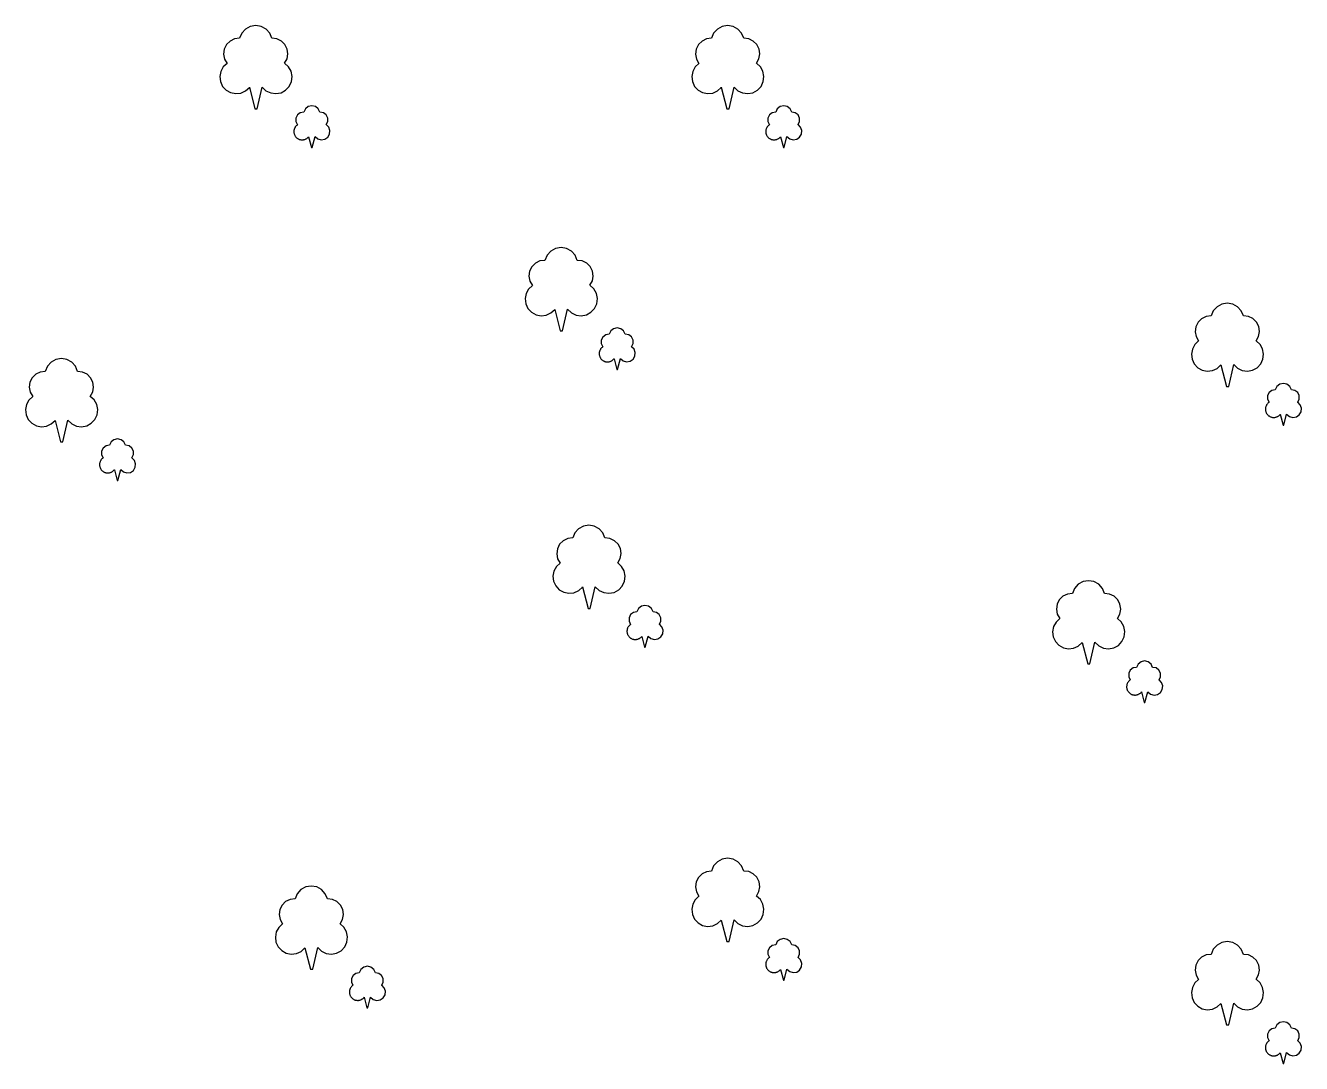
# Model space of a CAD drawing. Extents: x 427500 to 429848, y 434500 to 436505.
# Drawn here: x 429365.87 to 429411.83, y 434810.07 to 434847.46 of the extents above; entities that cross this region are included whole.
import ezdxf

# ---------------------------------------------------------------- set-up
doc = ezdxf.new("R2010")
doc.units = 0
doc.layers.add('LPTIP_Ex_Base', color=8, linetype='Continuous')

msp = doc.modelspace()

# ---------------------------------------------------------------- linework, layer by layer
at = {"layer": 'LPTIP_Ex_Base', "color": 251, "true_color": 0x636466}
for points in [[(429373.126, 434846.097), (429372.99, 434845.969), (429372.901, 434845.806), (429372.866, 434845.623), (429372.888, 434845.439), (429372.967, 434845.27), (429373.094, 434845.134), (429373.256, 434845.043), (429373.439, 434845.007), (429373.624, 434845.028), (429373.793, 434845.106), (429373.93, 434845.232), (429373.931, 434845.235), (429374.132, 434844.461), (429374.212, 434844.461), (429374.393, 434845.244), (429374.393, 434845.244), (429374.529, 434845.113), (429374.699, 434845.031), (429374.885, 434845.007), (429375.07, 434845.041), (429375.236, 434845.131), (429375.364, 434845.269), (429375.444, 434845.439), (429375.467, 434845.626), (429375.43, 434845.811), (429375.338, 434845.975), (429375.199, 434846.102), (429375.287, 434846.259), (429375.319, 434846.436), (429375.294, 434846.615), (429375.212, 434846.775), (429375.083, 434846.901), (429374.92, 434846.979), (429374.741, 434847), (429374.741, 434847), (429374.664, 434847.184), (429374.531, 434847.331), (429374.356, 434847.427), (429374.16, 434847.461), (429373.964, 434847.427), (429373.789, 434847.331), (429373.656, 434847.184), (429373.579, 434847), (429373.399, 434846.978), (429373.236, 434846.9), (429373.107, 434846.773), (429373.025, 434846.611), (429373.001, 434846.431), (429373.036, 434846.254), (429373.126, 434846.097)], [(429390.126, 434846.097), (429389.99, 434845.969), (429389.901, 434845.806), (429389.866, 434845.623), (429389.888, 434845.439), (429389.967, 434845.27), (429390.094, 434845.134), (429390.256, 434845.043), (429390.439, 434845.007), (429390.624, 434845.028), (429390.793, 434845.106), (429390.93, 434845.232), (429390.931, 434845.235), (429391.132, 434844.461), (429391.212, 434844.461), (429391.393, 434845.244), (429391.393, 434845.244), (429391.529, 434845.113), (429391.699, 434845.031), (429391.885, 434845.007), (429392.07, 434845.041), (429392.236, 434845.131), (429392.364, 434845.269), (429392.444, 434845.439), (429392.467, 434845.626), (429392.43, 434845.811), (429392.338, 434845.975), (429392.199, 434846.102), (429392.287, 434846.259), (429392.319, 434846.436), (429392.294, 434846.615), (429392.212, 434846.775), (429392.083, 434846.901), (429391.92, 434846.979), (429391.741, 434847), (429391.741, 434847), (429391.664, 434847.184), (429391.531, 434847.331), (429391.356, 434847.427), (429391.16, 434847.461), (429390.964, 434847.427), (429390.789, 434847.331), (429390.656, 434847.184), (429390.579, 434847), (429390.399, 434846.978), (429390.236, 434846.9), (429390.107, 434846.773), (429390.025, 434846.611), (429390.001, 434846.431), (429390.036, 434846.254), (429390.126, 434846.097)], [(429375.663, 434843.887), (429375.648, 434843.876), (429375.634, 434843.864), (429375.62, 434843.852), (429375.608, 434843.838), (429375.596, 434843.824), (429375.585, 434843.808), (429375.575, 434843.793), (429375.566, 434843.776), (429375.558, 434843.759), (429375.551, 434843.742), (429375.545, 434843.724), (429375.54, 434843.706), (429375.537, 434843.688), (429375.535, 434843.669), (429375.533, 434843.651), (429375.533, 434843.632), (429375.534, 434843.613), (429375.537, 434843.595), (429375.54, 434843.576), (429375.545, 434843.558), (429375.55, 434843.541), (429375.557, 434843.523), (429375.565, 434843.506), (429375.574, 434843.49), (429375.584, 434843.474), (429375.595, 434843.459), (429375.607, 434843.444), (429375.619, 434843.431), (429375.633, 434843.418), (429375.647, 434843.406), (429375.662, 434843.395), (429375.678, 434843.385), (429375.694, 434843.376), (429375.711, 434843.367), (429375.729, 434843.36), (429375.746, 434843.355), (429375.764, 434843.35), (429375.783, 434843.346), (429375.801, 434843.344), (429375.82, 434843.342), (429375.838, 434843.342), (429375.857, 434843.343), (429375.876, 434843.345), (429375.894, 434843.349), (429375.912, 434843.353), (429375.93, 434843.359), (429375.947, 434843.365), (429375.964, 434843.373), (429375.981, 434843.382), (429375.997, 434843.392), (429376.012, 434843.403), (429376.027, 434843.414), (429376.04, 434843.427), (429376.053, 434843.441), (429376.065, 434843.455), (429376.066, 434843.456), (429376.167, 434843.069), (429376.194, 434843.069), (429376.297, 434843.461), (429376.297, 434843.461), (429376.395, 434843.377), (429376.52, 434843.343), (429376.647, 434843.364), (429376.753, 434843.436), (429376.819, 434843.547), (429376.832, 434843.676), (429376.79, 434843.797), (429376.7, 434843.89), (429376.754, 434844.003), (429376.752, 434844.129), (429376.695, 434844.241), (429376.595, 434844.316), (429376.471, 434844.339), (429376.413, 434844.458), (429376.309, 434844.54), (429376.181, 434844.569), (429376.052, 434844.54), (429375.948, 434844.458), (429375.89, 434844.339), (429375.766, 434844.316), (429375.665, 434844.24), (429375.608, 434844.127), (429375.608, 434844.001), (429375.663, 434843.887)], [(429392.663, 434843.887), (429392.648, 434843.876), (429392.634, 434843.864), (429392.62, 434843.852), (429392.608, 434843.838), (429392.596, 434843.824), (429392.585, 434843.808), (429392.575, 434843.793), (429392.566, 434843.776), (429392.558, 434843.759), (429392.551, 434843.742), (429392.545, 434843.724), (429392.54, 434843.706), (429392.537, 434843.688), (429392.535, 434843.669), (429392.533, 434843.651), (429392.533, 434843.632), (429392.534, 434843.613), (429392.537, 434843.595), (429392.54, 434843.576), (429392.545, 434843.558), (429392.55, 434843.541), (429392.557, 434843.523), (429392.565, 434843.506), (429392.574, 434843.49), (429392.584, 434843.474), (429392.595, 434843.459), (429392.607, 434843.444), (429392.619, 434843.431), (429392.633, 434843.418), (429392.647, 434843.406), (429392.662, 434843.395), (429392.678, 434843.385), (429392.694, 434843.376), (429392.711, 434843.367), (429392.729, 434843.36), (429392.746, 434843.355), (429392.764, 434843.35), (429392.783, 434843.346), (429392.801, 434843.344), (429392.82, 434843.342), (429392.838, 434843.342), (429392.857, 434843.343), (429392.876, 434843.345), (429392.894, 434843.349), (429392.912, 434843.353), (429392.93, 434843.359), (429392.947, 434843.365), (429392.964, 434843.373), (429392.981, 434843.382), (429392.997, 434843.392), (429393.012, 434843.403), (429393.027, 434843.414), (429393.04, 434843.427), (429393.053, 434843.441), (429393.065, 434843.455), (429393.066, 434843.456), (429393.167, 434843.069), (429393.194, 434843.069), (429393.297, 434843.461), (429393.297, 434843.461), (429393.395, 434843.377), (429393.52, 434843.343), (429393.647, 434843.364), (429393.753, 434843.436), (429393.819, 434843.547), (429393.832, 434843.676), (429393.79, 434843.797), (429393.7, 434843.89), (429393.754, 434844.003), (429393.752, 434844.129), (429393.695, 434844.241), (429393.595, 434844.316), (429393.471, 434844.339), (429393.413, 434844.458), (429393.309, 434844.54), (429393.181, 434844.569), (429393.052, 434844.54), (429392.948, 434844.458), (429392.89, 434844.339), (429392.766, 434844.316), (429392.665, 434844.24), (429392.608, 434844.127), (429392.608, 434844.001), (429392.663, 434843.887)], [(429384.126, 434838.097), (429383.99, 434837.969), (429383.901, 434837.806), (429383.866, 434837.623), (429383.888, 434837.439), (429383.967, 434837.27), (429384.094, 434837.134), (429384.256, 434837.043), (429384.439, 434837.007), (429384.624, 434837.028), (429384.793, 434837.106), (429384.93, 434837.232), (429384.931, 434837.235), (429385.132, 434836.461), (429385.212, 434836.461), (429385.393, 434837.244), (429385.393, 434837.244), (429385.529, 434837.113), (429385.699, 434837.031), (429385.885, 434837.007), (429386.07, 434837.041), (429386.236, 434837.131), (429386.364, 434837.269), (429386.444, 434837.439), (429386.467, 434837.626), (429386.43, 434837.811), (429386.338, 434837.975), (429386.199, 434838.102), (429386.287, 434838.259), (429386.319, 434838.436), (429386.294, 434838.615), (429386.212, 434838.775), (429386.083, 434838.901), (429385.92, 434838.979), (429385.741, 434839), (429385.741, 434839), (429385.664, 434839.184), (429385.531, 434839.331), (429385.356, 434839.427), (429385.16, 434839.461), (429384.964, 434839.427), (429384.789, 434839.331), (429384.656, 434839.184), (429384.579, 434839), (429384.399, 434838.978), (429384.236, 434838.9), (429384.107, 434838.773), (429384.025, 434838.611), (429384.001, 434838.431), (429384.036, 434838.254), (429384.126, 434838.097)], [(429408.126, 434836.097), (429407.99, 434835.969), (429407.901, 434835.806), (429407.866, 434835.623), (429407.888, 434835.439), (429407.967, 434835.27), (429408.094, 434835.134), (429408.256, 434835.043), (429408.439, 434835.007), (429408.624, 434835.028), (429408.793, 434835.106), (429408.93, 434835.232), (429408.931, 434835.235), (429409.132, 434834.461), (429409.212, 434834.461), (429409.393, 434835.244), (429409.393, 434835.244), (429409.529, 434835.113), (429409.699, 434835.031), (429409.885, 434835.007), (429410.07, 434835.041), (429410.236, 434835.131), (429410.364, 434835.269), (429410.444, 434835.439), (429410.467, 434835.626), (429410.43, 434835.811), (429410.338, 434835.975), (429410.199, 434836.102), (429410.287, 434836.259), (429410.319, 434836.436), (429410.294, 434836.615), (429410.212, 434836.775), (429410.083, 434836.901), (429409.92, 434836.979), (429409.741, 434837), (429409.741, 434837), (429409.664, 434837.184), (429409.531, 434837.331), (429409.356, 434837.427), (429409.16, 434837.461), (429408.964, 434837.427), (429408.789, 434837.331), (429408.656, 434837.184), (429408.579, 434837), (429408.399, 434836.978), (429408.236, 434836.9), (429408.107, 434836.773), (429408.025, 434836.611), (429408.001, 434836.431), (429408.036, 434836.254), (429408.126, 434836.097)], [(429386.663, 434835.887), (429386.648, 434835.876), (429386.634, 434835.864), (429386.62, 434835.852), (429386.608, 434835.838), (429386.596, 434835.824), (429386.585, 434835.808), (429386.575, 434835.793), (429386.566, 434835.776), (429386.558, 434835.759), (429386.551, 434835.742), (429386.545, 434835.724), (429386.54, 434835.706), (429386.537, 434835.688), (429386.535, 434835.669), (429386.533, 434835.651), (429386.533, 434835.632), (429386.534, 434835.613), (429386.537, 434835.595), (429386.54, 434835.576), (429386.545, 434835.558), (429386.55, 434835.541), (429386.557, 434835.523), (429386.565, 434835.506), (429386.574, 434835.49), (429386.584, 434835.474), (429386.595, 434835.459), (429386.607, 434835.444), (429386.619, 434835.431), (429386.633, 434835.418), (429386.647, 434835.406), (429386.662, 434835.395), (429386.678, 434835.385), (429386.694, 434835.376), (429386.711, 434835.367), (429386.729, 434835.36), (429386.746, 434835.355), (429386.764, 434835.35), (429386.783, 434835.346), (429386.801, 434835.344), (429386.82, 434835.342), (429386.838, 434835.342), (429386.857, 434835.343), (429386.876, 434835.345), (429386.894, 434835.349), (429386.912, 434835.353), (429386.93, 434835.359), (429386.947, 434835.365), (429386.964, 434835.373), (429386.981, 434835.382), (429386.997, 434835.392), (429387.012, 434835.403), (429387.027, 434835.414), (429387.04, 434835.427), (429387.053, 434835.441), (429387.065, 434835.455), (429387.066, 434835.456), (429387.167, 434835.069), (429387.194, 434835.069), (429387.297, 434835.461), (429387.297, 434835.461), (429387.395, 434835.377), (429387.52, 434835.343), (429387.647, 434835.364), (429387.753, 434835.436), (429387.819, 434835.547), (429387.832, 434835.676), (429387.79, 434835.797), (429387.7, 434835.89), (429387.754, 434836.003), (429387.752, 434836.129), (429387.695, 434836.241), (429387.595, 434836.316), (429387.471, 434836.339), (429387.413, 434836.458), (429387.309, 434836.54), (429387.181, 434836.569), (429387.052, 434836.54), (429386.948, 434836.458), (429386.89, 434836.339), (429386.766, 434836.316), (429386.665, 434836.24), (429386.608, 434836.127), (429386.608, 434836.001), (429386.663, 434835.887)], [(429366.126, 434834.097), (429365.99, 434833.969), (429365.901, 434833.806), (429365.866, 434833.623), (429365.888, 434833.439), (429365.967, 434833.27), (429366.094, 434833.134), (429366.256, 434833.043), (429366.439, 434833.007), (429366.624, 434833.028), (429366.793, 434833.106), (429366.93, 434833.232), (429366.931, 434833.235), (429367.132, 434832.461), (429367.212, 434832.461), (429367.393, 434833.244), (429367.393, 434833.244), (429367.529, 434833.113), (429367.699, 434833.031), (429367.885, 434833.007), (429368.07, 434833.041), (429368.236, 434833.131), (429368.364, 434833.269), (429368.444, 434833.439), (429368.467, 434833.626), (429368.43, 434833.811), (429368.338, 434833.975), (429368.199, 434834.102), (429368.287, 434834.259), (429368.319, 434834.436), (429368.294, 434834.615), (429368.212, 434834.775), (429368.083, 434834.901), (429367.92, 434834.979), (429367.741, 434835), (429367.741, 434835), (429367.664, 434835.184), (429367.531, 434835.331), (429367.356, 434835.427), (429367.16, 434835.461), (429366.964, 434835.427), (429366.789, 434835.331), (429366.656, 434835.184), (429366.579, 434835), (429366.399, 434834.978), (429366.236, 434834.9), (429366.107, 434834.773), (429366.025, 434834.611), (429366.001, 434834.431), (429366.036, 434834.254), (429366.126, 434834.097)], [(429410.663, 434833.887), (429410.648, 434833.876), (429410.634, 434833.864), (429410.62, 434833.852), (429410.608, 434833.838), (429410.596, 434833.824), (429410.585, 434833.808), (429410.575, 434833.793), (429410.566, 434833.776), (429410.558, 434833.759), (429410.551, 434833.742), (429410.545, 434833.724), (429410.54, 434833.706), (429410.537, 434833.688), (429410.535, 434833.669), (429410.533, 434833.651), (429410.533, 434833.632), (429410.534, 434833.613), (429410.537, 434833.595), (429410.54, 434833.576), (429410.545, 434833.558), (429410.55, 434833.541), (429410.557, 434833.523), (429410.565, 434833.506), (429410.574, 434833.49), (429410.584, 434833.474), (429410.595, 434833.459), (429410.607, 434833.444), (429410.619, 434833.431), (429410.633, 434833.418), (429410.647, 434833.406), (429410.662, 434833.395), (429410.678, 434833.385), (429410.694, 434833.376), (429410.711, 434833.367), (429410.729, 434833.36), (429410.746, 434833.355), (429410.764, 434833.35), (429410.783, 434833.346), (429410.801, 434833.344), (429410.82, 434833.342), (429410.838, 434833.342), (429410.857, 434833.343), (429410.876, 434833.345), (429410.894, 434833.349), (429410.912, 434833.353), (429410.93, 434833.359), (429410.947, 434833.365), (429410.964, 434833.373), (429410.981, 434833.382), (429410.997, 434833.392), (429411.012, 434833.403), (429411.027, 434833.414), (429411.04, 434833.427), (429411.053, 434833.441), (429411.065, 434833.455), (429411.066, 434833.456), (429411.167, 434833.069), (429411.194, 434833.069), (429411.297, 434833.461), (429411.297, 434833.461), (429411.395, 434833.377), (429411.52, 434833.343), (429411.647, 434833.364), (429411.753, 434833.436), (429411.819, 434833.547), (429411.832, 434833.676), (429411.79, 434833.797), (429411.7, 434833.89), (429411.754, 434834.003), (429411.752, 434834.129), (429411.695, 434834.241), (429411.595, 434834.316), (429411.471, 434834.339), (429411.413, 434834.458), (429411.309, 434834.54), (429411.181, 434834.569), (429411.052, 434834.54), (429410.948, 434834.458), (429410.89, 434834.339), (429410.766, 434834.316), (429410.665, 434834.24), (429410.608, 434834.127), (429410.608, 434834.001), (429410.663, 434833.887)], [(429368.663, 434831.887), (429368.648, 434831.876), (429368.634, 434831.864), (429368.62, 434831.852), (429368.608, 434831.838), (429368.596, 434831.824), (429368.585, 434831.808), (429368.575, 434831.793), (429368.566, 434831.776), (429368.558, 434831.759), (429368.551, 434831.742), (429368.545, 434831.724), (429368.54, 434831.706), (429368.537, 434831.688), (429368.535, 434831.669), (429368.533, 434831.651), (429368.533, 434831.632), (429368.534, 434831.613), (429368.537, 434831.595), (429368.54, 434831.576), (429368.545, 434831.558), (429368.55, 434831.541), (429368.557, 434831.523), (429368.565, 434831.506), (429368.574, 434831.49), (429368.584, 434831.474), (429368.595, 434831.459), (429368.607, 434831.444), (429368.619, 434831.431), (429368.633, 434831.418), (429368.647, 434831.406), (429368.662, 434831.395), (429368.678, 434831.385), (429368.694, 434831.376), (429368.711, 434831.367), (429368.729, 434831.36), (429368.746, 434831.355), (429368.764, 434831.35), (429368.783, 434831.346), (429368.801, 434831.344), (429368.82, 434831.342), (429368.838, 434831.342), (429368.857, 434831.343), (429368.876, 434831.345), (429368.894, 434831.349), (429368.912, 434831.353), (429368.93, 434831.359), (429368.947, 434831.365), (429368.964, 434831.373), (429368.981, 434831.382), (429368.997, 434831.392), (429369.012, 434831.403), (429369.027, 434831.414), (429369.04, 434831.427), (429369.053, 434831.441), (429369.065, 434831.455), (429369.066, 434831.456), (429369.167, 434831.069), (429369.194, 434831.069), (429369.297, 434831.461), (429369.297, 434831.461), (429369.395, 434831.377), (429369.52, 434831.343), (429369.647, 434831.364), (429369.753, 434831.436), (429369.819, 434831.547), (429369.832, 434831.676), (429369.79, 434831.797), (429369.7, 434831.89), (429369.754, 434832.003), (429369.752, 434832.129), (429369.695, 434832.241), (429369.595, 434832.316), (429369.471, 434832.339), (429369.413, 434832.458), (429369.309, 434832.54), (429369.181, 434832.569), (429369.052, 434832.54), (429368.948, 434832.458), (429368.89, 434832.339), (429368.766, 434832.316), (429368.665, 434832.24), (429368.608, 434832.127), (429368.608, 434832.001), (429368.663, 434831.887)], [(429385.126, 434828.097), (429384.99, 434827.969), (429384.901, 434827.806), (429384.866, 434827.623), (429384.888, 434827.439), (429384.967, 434827.27), (429385.094, 434827.134), (429385.256, 434827.043), (429385.439, 434827.007), (429385.624, 434827.028), (429385.793, 434827.106), (429385.93, 434827.232), (429385.931, 434827.235), (429386.132, 434826.461), (429386.212, 434826.461), (429386.393, 434827.244), (429386.393, 434827.244), (429386.529, 434827.113), (429386.699, 434827.031), (429386.885, 434827.007), (429387.07, 434827.041), (429387.236, 434827.131), (429387.364, 434827.269), (429387.444, 434827.439), (429387.467, 434827.626), (429387.43, 434827.811), (429387.338, 434827.975), (429387.199, 434828.102), (429387.287, 434828.259), (429387.319, 434828.436), (429387.294, 434828.615), (429387.212, 434828.775), (429387.083, 434828.901), (429386.92, 434828.979), (429386.741, 434829), (429386.741, 434829), (429386.664, 434829.184), (429386.531, 434829.331), (429386.356, 434829.427), (429386.16, 434829.461), (429385.964, 434829.427), (429385.789, 434829.331), (429385.656, 434829.184), (429385.579, 434829), (429385.399, 434828.978), (429385.236, 434828.9), (429385.107, 434828.773), (429385.025, 434828.611), (429385.001, 434828.431), (429385.036, 434828.254), (429385.126, 434828.097)], [(429403.126, 434826.097), (429402.99, 434825.969), (429402.901, 434825.806), (429402.866, 434825.623), (429402.888, 434825.439), (429402.967, 434825.27), (429403.094, 434825.134), (429403.256, 434825.043), (429403.439, 434825.007), (429403.624, 434825.028), (429403.793, 434825.106), (429403.93, 434825.232), (429403.931, 434825.235), (429404.132, 434824.461), (429404.212, 434824.461), (429404.393, 434825.244), (429404.393, 434825.244), (429404.529, 434825.113), (429404.699, 434825.031), (429404.885, 434825.007), (429405.07, 434825.041), (429405.236, 434825.131), (429405.364, 434825.269), (429405.444, 434825.439), (429405.467, 434825.626), (429405.43, 434825.811), (429405.338, 434825.975), (429405.199, 434826.102), (429405.287, 434826.259), (429405.319, 434826.436), (429405.294, 434826.615), (429405.212, 434826.775), (429405.083, 434826.901), (429404.92, 434826.979), (429404.741, 434827), (429404.741, 434827), (429404.664, 434827.184), (429404.531, 434827.331), (429404.356, 434827.427), (429404.16, 434827.461), (429403.964, 434827.427), (429403.789, 434827.331), (429403.656, 434827.184), (429403.579, 434827), (429403.399, 434826.978), (429403.236, 434826.9), (429403.107, 434826.773), (429403.025, 434826.611), (429403.001, 434826.431), (429403.036, 434826.254), (429403.126, 434826.097)], [(429387.663, 434825.887), (429387.648, 434825.876), (429387.634, 434825.864), (429387.62, 434825.852), (429387.608, 434825.838), (429387.596, 434825.824), (429387.585, 434825.808), (429387.575, 434825.793), (429387.566, 434825.776), (429387.558, 434825.759), (429387.551, 434825.742), (429387.545, 434825.724), (429387.54, 434825.706), (429387.537, 434825.688), (429387.535, 434825.669), (429387.533, 434825.651), (429387.533, 434825.632), (429387.534, 434825.613), (429387.537, 434825.595), (429387.54, 434825.576), (429387.545, 434825.558), (429387.55, 434825.541), (429387.557, 434825.523), (429387.565, 434825.506), (429387.574, 434825.49), (429387.584, 434825.474), (429387.595, 434825.459), (429387.607, 434825.444), (429387.619, 434825.431), (429387.633, 434825.418), (429387.647, 434825.406), (429387.662, 434825.395), (429387.678, 434825.385), (429387.694, 434825.376), (429387.711, 434825.367), (429387.729, 434825.36), (429387.746, 434825.355), (429387.764, 434825.35), (429387.783, 434825.346), (429387.801, 434825.344), (429387.82, 434825.342), (429387.838, 434825.342), (429387.857, 434825.343), (429387.876, 434825.345), (429387.894, 434825.349), (429387.912, 434825.353), (429387.93, 434825.359), (429387.947, 434825.365), (429387.964, 434825.373), (429387.981, 434825.382), (429387.997, 434825.392), (429388.012, 434825.403), (429388.027, 434825.414), (429388.04, 434825.427), (429388.053, 434825.441), (429388.065, 434825.455), (429388.066, 434825.456), (429388.167, 434825.069), (429388.194, 434825.069), (429388.297, 434825.461), (429388.297, 434825.461), (429388.395, 434825.377), (429388.52, 434825.343), (429388.647, 434825.364), (429388.753, 434825.436), (429388.819, 434825.547), (429388.832, 434825.676), (429388.79, 434825.797), (429388.7, 434825.89), (429388.754, 434826.003), (429388.752, 434826.129), (429388.695, 434826.241), (429388.595, 434826.316), (429388.471, 434826.339), (429388.413, 434826.458), (429388.309, 434826.54), (429388.181, 434826.569), (429388.052, 434826.54), (429387.948, 434826.458), (429387.89, 434826.339), (429387.766, 434826.316), (429387.665, 434826.24), (429387.608, 434826.127), (429387.608, 434826.001), (429387.663, 434825.887)], [(429405.663, 434823.887), (429405.648, 434823.876), (429405.634, 434823.864), (429405.62, 434823.852), (429405.608, 434823.838), (429405.596, 434823.824), (429405.585, 434823.808), (429405.575, 434823.793), (429405.566, 434823.776), (429405.558, 434823.759), (429405.551, 434823.742), (429405.545, 434823.724), (429405.54, 434823.706), (429405.537, 434823.688), (429405.535, 434823.669), (429405.533, 434823.651), (429405.533, 434823.632), (429405.534, 434823.613), (429405.537, 434823.595), (429405.54, 434823.576), (429405.545, 434823.558), (429405.55, 434823.541), (429405.557, 434823.523), (429405.565, 434823.506), (429405.574, 434823.49), (429405.584, 434823.474), (429405.595, 434823.459), (429405.607, 434823.444), (429405.619, 434823.431), (429405.633, 434823.418), (429405.647, 434823.406), (429405.662, 434823.395), (429405.678, 434823.385), (429405.694, 434823.376), (429405.711, 434823.367), (429405.729, 434823.36), (429405.746, 434823.355), (429405.764, 434823.35), (429405.783, 434823.346), (429405.801, 434823.344), (429405.82, 434823.342), (429405.838, 434823.342), (429405.857, 434823.343), (429405.876, 434823.345), (429405.894, 434823.349), (429405.912, 434823.353), (429405.93, 434823.359), (429405.947, 434823.365), (429405.964, 434823.373), (429405.981, 434823.382), (429405.997, 434823.392), (429406.012, 434823.403), (429406.027, 434823.414), (429406.04, 434823.427), (429406.053, 434823.441), (429406.065, 434823.455), (429406.066, 434823.456), (429406.167, 434823.069), (429406.194, 434823.069), (429406.297, 434823.461), (429406.297, 434823.461), (429406.395, 434823.377), (429406.52, 434823.343), (429406.647, 434823.364), (429406.753, 434823.436), (429406.819, 434823.547), (429406.832, 434823.676), (429406.79, 434823.797), (429406.7, 434823.89), (429406.754, 434824.003), (429406.752, 434824.129), (429406.695, 434824.241), (429406.595, 434824.316), (429406.471, 434824.339), (429406.413, 434824.458), (429406.309, 434824.54), (429406.181, 434824.569), (429406.052, 434824.54), (429405.948, 434824.458), (429405.89, 434824.339), (429405.766, 434824.316), (429405.665, 434824.24), (429405.608, 434824.127), (429405.608, 434824.001), (429405.663, 434823.887)], [(429390.126, 434816.097), (429389.99, 434815.969), (429389.901, 434815.806), (429389.866, 434815.623), (429389.888, 434815.439), (429389.967, 434815.27), (429390.094, 434815.134), (429390.256, 434815.043), (429390.439, 434815.007), (429390.624, 434815.028), (429390.793, 434815.106), (429390.93, 434815.232), (429390.931, 434815.235), (429391.132, 434814.461), (429391.212, 434814.461), (429391.393, 434815.244), (429391.393, 434815.244), (429391.529, 434815.113), (429391.699, 434815.031), (429391.885, 434815.007), (429392.07, 434815.041), (429392.236, 434815.131), (429392.364, 434815.269), (429392.444, 434815.439), (429392.467, 434815.626), (429392.43, 434815.811), (429392.338, 434815.975), (429392.199, 434816.102), (429392.287, 434816.259), (429392.319, 434816.436), (429392.294, 434816.615), (429392.212, 434816.775), (429392.083, 434816.901), (429391.92, 434816.979), (429391.741, 434817), (429391.741, 434817), (429391.664, 434817.184), (429391.531, 434817.331), (429391.356, 434817.427), (429391.16, 434817.461), (429390.964, 434817.427), (429390.789, 434817.331), (429390.656, 434817.184), (429390.579, 434817), (429390.399, 434816.978), (429390.236, 434816.9), (429390.107, 434816.773), (429390.025, 434816.611), (429390.001, 434816.431), (429390.036, 434816.254), (429390.126, 434816.097)], [(429375.126, 434815.097), (429374.99, 434814.969), (429374.901, 434814.806), (429374.866, 434814.623), (429374.888, 434814.439), (429374.967, 434814.27), (429375.094, 434814.134), (429375.256, 434814.043), (429375.439, 434814.007), (429375.624, 434814.028), (429375.793, 434814.106), (429375.93, 434814.232), (429375.931, 434814.235), (429376.132, 434813.461), (429376.212, 434813.461), (429376.393, 434814.244), (429376.393, 434814.244), (429376.529, 434814.113), (429376.699, 434814.031), (429376.885, 434814.007), (429377.07, 434814.041), (429377.236, 434814.131), (429377.364, 434814.269), (429377.444, 434814.439), (429377.467, 434814.626), (429377.43, 434814.811), (429377.338, 434814.975), (429377.199, 434815.102), (429377.287, 434815.259), (429377.319, 434815.436), (429377.294, 434815.615), (429377.212, 434815.775), (429377.083, 434815.901), (429376.92, 434815.979), (429376.741, 434816), (429376.741, 434816), (429376.664, 434816.184), (429376.531, 434816.331), (429376.356, 434816.427), (429376.16, 434816.461), (429375.964, 434816.427), (429375.789, 434816.331), (429375.656, 434816.184), (429375.579, 434816), (429375.399, 434815.978), (429375.236, 434815.9), (429375.107, 434815.773), (429375.025, 434815.611), (429375.001, 434815.431), (429375.036, 434815.254), (429375.126, 434815.097)], [(429392.663, 434813.887), (429392.648, 434813.876), (429392.634, 434813.864), (429392.62, 434813.852), (429392.608, 434813.838), (429392.596, 434813.824), (429392.585, 434813.808), (429392.575, 434813.793), (429392.566, 434813.776), (429392.558, 434813.759), (429392.551, 434813.742), (429392.545, 434813.724), (429392.54, 434813.706), (429392.537, 434813.688), (429392.535, 434813.669), (429392.533, 434813.651), (429392.533, 434813.632), (429392.534, 434813.613), (429392.537, 434813.595), (429392.54, 434813.576), (429392.545, 434813.558), (429392.55, 434813.541), (429392.557, 434813.523), (429392.565, 434813.506), (429392.574, 434813.49), (429392.584, 434813.474), (429392.595, 434813.459), (429392.607, 434813.444), (429392.619, 434813.431), (429392.633, 434813.418), (429392.647, 434813.406), (429392.662, 434813.395), (429392.678, 434813.385), (429392.694, 434813.376), (429392.711, 434813.367), (429392.729, 434813.36), (429392.746, 434813.355), (429392.764, 434813.35), (429392.783, 434813.346), (429392.801, 434813.344), (429392.82, 434813.342), (429392.838, 434813.342), (429392.857, 434813.343), (429392.876, 434813.345), (429392.894, 434813.349), (429392.912, 434813.353), (429392.93, 434813.359), (429392.947, 434813.365), (429392.964, 434813.373), (429392.981, 434813.382), (429392.997, 434813.392), (429393.012, 434813.403), (429393.027, 434813.414), (429393.04, 434813.427), (429393.053, 434813.441), (429393.065, 434813.455), (429393.066, 434813.456), (429393.167, 434813.069), (429393.194, 434813.069), (429393.297, 434813.461), (429393.297, 434813.461), (429393.395, 434813.377), (429393.52, 434813.343), (429393.647, 434813.364), (429393.753, 434813.436), (429393.819, 434813.547), (429393.832, 434813.676), (429393.79, 434813.797), (429393.7, 434813.89), (429393.754, 434814.003), (429393.752, 434814.129), (429393.695, 434814.241), (429393.595, 434814.316), (429393.471, 434814.339), (429393.413, 434814.458), (429393.309, 434814.54), (429393.181, 434814.569), (429393.052, 434814.54), (429392.948, 434814.458), (429392.89, 434814.339), (429392.766, 434814.316), (429392.665, 434814.24), (429392.608, 434814.127), (429392.608, 434814.001), (429392.663, 434813.887)], [(429408.126, 434813.097), (429407.99, 434812.969), (429407.901, 434812.806), (429407.866, 434812.623), (429407.888, 434812.439), (429407.967, 434812.27), (429408.094, 434812.134), (429408.256, 434812.043), (429408.439, 434812.007), (429408.624, 434812.028), (429408.793, 434812.106), (429408.93, 434812.232), (429408.931, 434812.235), (429409.132, 434811.461), (429409.212, 434811.461), (429409.393, 434812.244), (429409.393, 434812.244), (429409.529, 434812.113), (429409.699, 434812.031), (429409.885, 434812.007), (429410.07, 434812.041), (429410.236, 434812.131), (429410.364, 434812.269), (429410.444, 434812.439), (429410.467, 434812.626), (429410.43, 434812.811), (429410.338, 434812.975), (429410.199, 434813.102), (429410.287, 434813.259), (429410.319, 434813.436), (429410.294, 434813.615), (429410.212, 434813.775), (429410.083, 434813.901), (429409.92, 434813.979), (429409.741, 434814), (429409.741, 434814), (429409.664, 434814.184), (429409.531, 434814.331), (429409.356, 434814.427), (429409.16, 434814.461), (429408.964, 434814.427), (429408.789, 434814.331), (429408.656, 434814.184), (429408.579, 434814), (429408.399, 434813.978), (429408.236, 434813.9), (429408.107, 434813.773), (429408.025, 434813.611), (429408.001, 434813.431), (429408.036, 434813.254), (429408.126, 434813.097)], [(429377.663, 434812.887), (429377.648, 434812.876), (429377.634, 434812.864), (429377.62, 434812.852), (429377.608, 434812.838), (429377.596, 434812.824), (429377.585, 434812.808), (429377.575, 434812.793), (429377.566, 434812.776), (429377.558, 434812.759), (429377.551, 434812.742), (429377.545, 434812.724), (429377.54, 434812.706), (429377.537, 434812.688), (429377.535, 434812.669), (429377.533, 434812.651), (429377.533, 434812.632), (429377.534, 434812.613), (429377.537, 434812.595), (429377.54, 434812.576), (429377.545, 434812.558), (429377.55, 434812.541), (429377.557, 434812.523), (429377.565, 434812.506), (429377.574, 434812.49), (429377.584, 434812.474), (429377.595, 434812.459), (429377.607, 434812.444), (429377.619, 434812.431), (429377.633, 434812.418), (429377.647, 434812.406), (429377.662, 434812.395), (429377.678, 434812.385), (429377.694, 434812.376), (429377.711, 434812.367), (429377.729, 434812.36), (429377.746, 434812.355), (429377.764, 434812.35), (429377.783, 434812.346), (429377.801, 434812.344), (429377.82, 434812.342), (429377.838, 434812.342), (429377.857, 434812.343), (429377.876, 434812.345), (429377.894, 434812.349), (429377.912, 434812.353), (429377.93, 434812.359), (429377.947, 434812.365), (429377.964, 434812.373), (429377.981, 434812.382), (429377.997, 434812.392), (429378.012, 434812.403), (429378.027, 434812.414), (429378.04, 434812.427), (429378.053, 434812.441), (429378.065, 434812.455), (429378.066, 434812.456), (429378.167, 434812.069), (429378.194, 434812.069), (429378.297, 434812.461), (429378.297, 434812.461), (429378.395, 434812.377), (429378.52, 434812.343), (429378.647, 434812.364), (429378.753, 434812.436), (429378.819, 434812.547), (429378.832, 434812.676), (429378.79, 434812.797), (429378.7, 434812.89), (429378.754, 434813.003), (429378.752, 434813.129), (429378.695, 434813.241), (429378.595, 434813.316), (429378.471, 434813.339), (429378.413, 434813.458), (429378.309, 434813.54), (429378.181, 434813.569), (429378.052, 434813.54), (429377.948, 434813.458), (429377.89, 434813.339), (429377.766, 434813.316), (429377.665, 434813.24), (429377.608, 434813.127), (429377.608, 434813.001), (429377.663, 434812.887)], [(429410.663, 434810.887), (429410.648, 434810.876), (429410.634, 434810.864), (429410.62, 434810.852), (429410.608, 434810.838), (429410.596, 434810.824), (429410.585, 434810.808), (429410.575, 434810.793), (429410.566, 434810.776), (429410.558, 434810.759), (429410.551, 434810.742), (429410.545, 434810.724), (429410.54, 434810.706), (429410.537, 434810.688), (429410.535, 434810.669), (429410.533, 434810.651), (429410.533, 434810.632), (429410.534, 434810.613), (429410.537, 434810.595), (429410.54, 434810.576), (429410.545, 434810.558), (429410.55, 434810.541), (429410.557, 434810.523), (429410.565, 434810.506), (429410.574, 434810.49), (429410.584, 434810.474), (429410.595, 434810.459), (429410.607, 434810.444), (429410.619, 434810.431), (429410.633, 434810.418), (429410.647, 434810.406), (429410.662, 434810.395), (429410.678, 434810.385), (429410.694, 434810.376), (429410.711, 434810.367), (429410.729, 434810.36), (429410.746, 434810.355), (429410.764, 434810.35), (429410.783, 434810.346), (429410.801, 434810.344), (429410.82, 434810.342), (429410.838, 434810.342), (429410.857, 434810.343), (429410.876, 434810.345), (429410.894, 434810.349), (429410.912, 434810.353), (429410.93, 434810.359), (429410.947, 434810.365), (429410.964, 434810.373), (429410.981, 434810.382), (429410.997, 434810.392), (429411.012, 434810.403), (429411.027, 434810.414), (429411.04, 434810.427), (429411.053, 434810.441), (429411.065, 434810.455), (429411.066, 434810.456), (429411.167, 434810.069), (429411.194, 434810.069), (429411.297, 434810.461), (429411.297, 434810.461), (429411.395, 434810.377), (429411.52, 434810.343), (429411.647, 434810.364), (429411.753, 434810.436), (429411.819, 434810.547), (429411.832, 434810.676), (429411.79, 434810.797), (429411.7, 434810.89), (429411.754, 434811.003), (429411.752, 434811.129), (429411.695, 434811.241), (429411.595, 434811.316), (429411.471, 434811.339), (429411.413, 434811.458), (429411.309, 434811.54), (429411.181, 434811.569), (429411.052, 434811.54), (429410.948, 434811.458), (429410.89, 434811.339), (429410.766, 434811.316), (429410.665, 434811.24), (429410.608, 434811.127), (429410.608, 434811.001), (429410.663, 434810.887)]]:
    msp.add_lwpolyline(points, dxfattribs=at)

doc.saveas('drawing.dxf')
